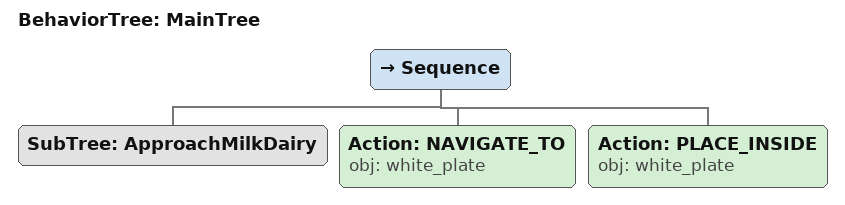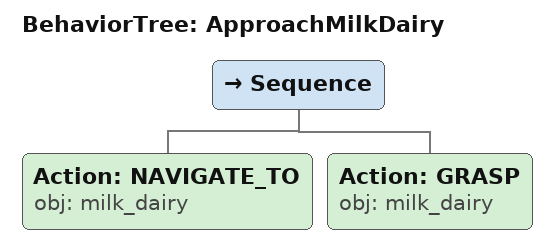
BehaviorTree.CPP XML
<root main_tree_to_execute="MainTree">
  <BehaviorTree ID="MainTree">
    <Sequence>
      <!-- Execute subtree ApproachMilkDairy -->
      <SubTree ID="ApproachMilkDairy" />
      <!-- Navigate to white_plate -->
      <Action ID="NAVIGATE_TO" obj="white_plate" />
      <!-- Place inside white_plate -->
      <Action ID="PLACE_INSIDE" obj="white_plate" />
    </Sequence>
  </BehaviorTree>
  <!-- Subtree definition ApproachMilkDairy -->
  <BehaviorTree ID="ApproachMilkDairy">
    <Sequence>
      <!-- Navigate to milk_dairy -->
      <Action ID="NAVIGATE_TO" obj="milk_dairy" />
      <!-- Grasp milk_dairy -->
      <Action ID="GRASP" obj="milk_dairy" />
    </Sequence>
  </BehaviorTree>
</root>
